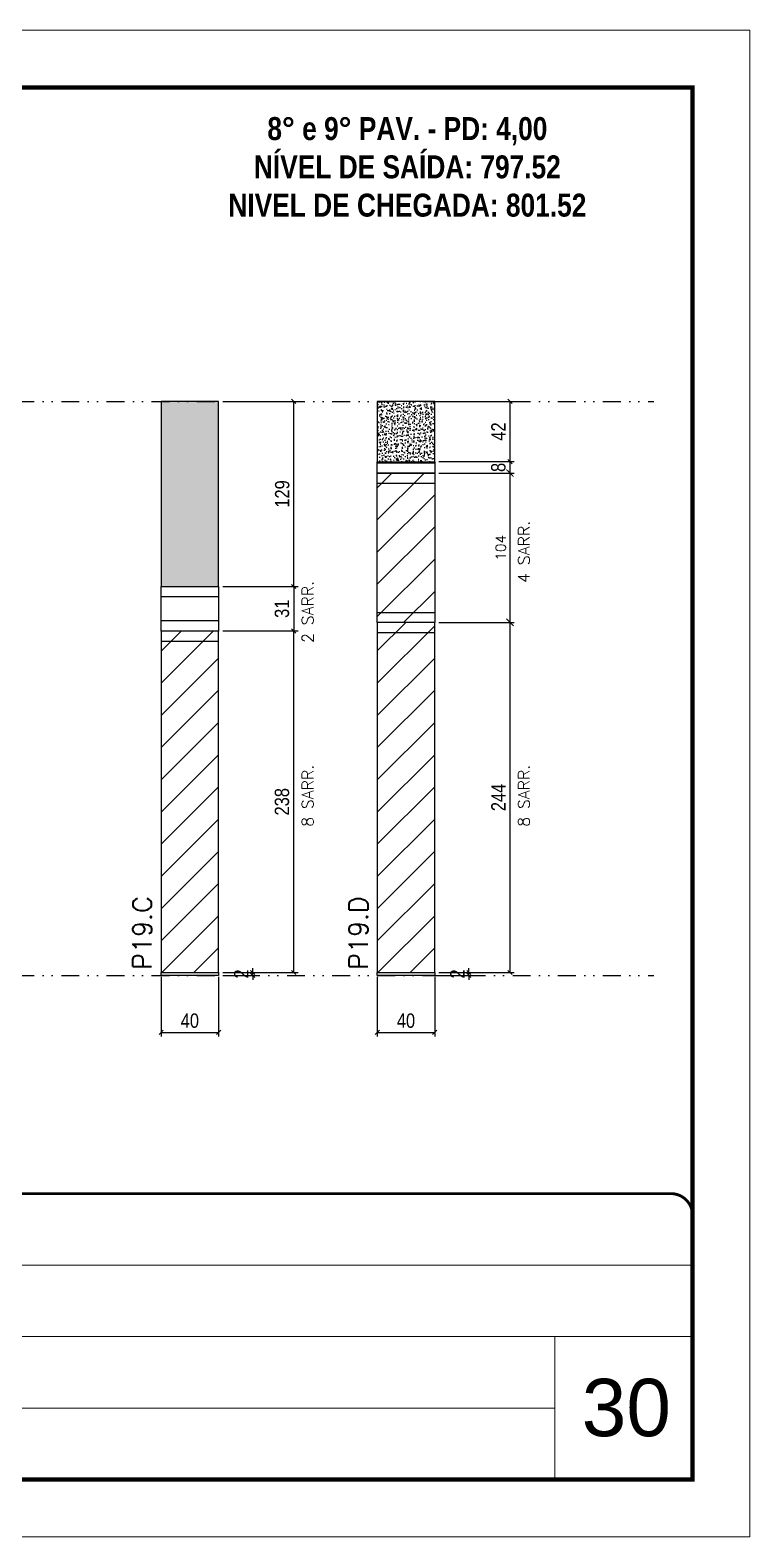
# Model space of a CAD drawing. Extents: x 28748 to 35002, y 14885 to 43501.
# Drawn here: x 31330 to 31832, y 34411 to 35461 of the extents above; entities that cross this region are included whole.
import ezdxf

# ---------------------------------------------------------------- set-up
doc = ezdxf.new("R2010")
doc.units = 0
for name, pattern in [('CONTINUO', [0]), ('DASHED', [0.75, 0.5, -0.25]), ('DIVIDE2', [0.625, 0.25, -0.125, 0, -0.125, 0, -0.125])]:
    doc.linetypes.add(name, pattern=pattern)
for name, color, linetype, lineweight in [('CARIMBO', 255, 'Continuous', 9), ('Folhas', 255, 'Continuous', 9), ('Hachura', 251, 'Continuous', 9), ('SARRAFO DE PRESSAO', 251, 'DASHED', 9), ('Texto Seção', 7, 'Continuous', 15)]:
    doc.layers.add(name, color=color, linetype=linetype, lineweight=lineweight)
for name, color, linetype in [('COTA', 241, 'Continuous'), ('NOMENCLATURA', 7, 'Continuous'), ('Nível', 160, 'Continuous'), ('Painéis', 200, 'Continuous'), ('SARR_2.2x7', 40, 'Continuous')]:
    doc.layers.add(name, color=color, linetype=linetype)
doc.styles.add('ARIAL', font='arial.ttf')
doc.styles.add('COTA TECNICA', font='techl___.ttf', dxfattribs={"height": 10})
doc.styles.add('COTA TECNICA-50', font='techl___.ttf', dxfattribs={"height": 10})
doc.styles.add('REGUA-120', font='ROMANS.shx', dxfattribs={"height": 15})
doc.styles.add('ROMANC', font='techb___.ttf', dxfattribs={"height": 2.5})
doc.styles.add('ROMANS', font='romans.shx')
doc.dimstyles.new('COTA PAINEL-50', dxfattribs={"dimtxt": 10, "dimasz": 3, "dimexe": 3, "dimexo": 3, "dimgap": 3, "dimtad": 1, "dimdec": 1, "dimzin": 12, "dimdsep": 46, "dimtxsty": 'COTA TECNICA-50', "dimblk1": 'OBLIQUE', "dimblk2": 'OBLIQUE', "dimsah": 1, "dimcen": 0.9, "dimclrd": 4, "dimclre": 4, "dimclrt": 240, "dimadec": 1, "dimazin": 3, "dimtfac": 1, "dimtdec": 1, "dimtmove": 0, "dimatfit": 3, "dimfxl": 1, "dimtolj": 1, "dimtzin": 12, "dimarcsym": 0})
doc.dimstyles.new('Cota Paínel', dxfattribs={"dimtxt": 7, "dimasz": 5, "dimexe": 3, "dimexo": 3, "dimgap": 3, "dimtad": 1, "dimdec": 1, "dimzin": 12, "dimdsep": 46, "dimtxsty": 'ROMANS', "dimblk": 'ARCHTICK', "dimcen": 0, "dimclrd": 4, "dimclre": 4, "dimclrt": 1, "dimadec": 1, "dimazin": 3, "dimtfac": 1, "dimtdec": 1, "dimtmove": 0, "dimatfit": 3, "dimldrblk": 'OBLIQUE', "dimfxl": 1, "dimtolj": 1, "dimtzin": 12, "dimarcsym": 0})
doc.dimstyles.new('PAINEL', dxfattribs={"dimtxt": 10, "dimasz": 3, "dimexe": 3, "dimexo": 3, "dimgap": 3, "dimtad": 1, "dimdec": 1, "dimzin": 12, "dimdsep": 46, "dimtxsty": 'COTA TECNICA', "dimblk1": 'OBLIQUE', "dimblk2": 'OBLIQUE', "dimsah": 1, "dimcen": 0.9, "dimclrd": 4, "dimclre": 4, "dimclrt": 240, "dimadec": 1, "dimazin": 3, "dimtfac": 1, "dimtdec": 1, "dimtmove": 0, "dimatfit": 3, "dimfxl": 1, "dimtolj": 1, "dimtzin": 12, "dimarcsym": 0})

# ---------------------------------------------------------------- blocks, each defined once
blk = doc.blocks.new('9999999999')
at = {"color": 30, "linetype": 'CONTINUO'}
for p, q in [((98564.6, 34379.6), (99584, 34379.6)), ((98564.6, 34329.8), (99488, 34329.8)), ((99584, 34329.8), (99488, 34329.8)), ((99488, 34329.8), (99488, 34230.2)), ((98564.6, 34280), (99488, 34280))]:
    blk.add_line(p, q, dxfattribs=at)
at = {"color": 30, "linetype": 'CONTINUO', "const_width": 2}
blk.add_lwpolyline([(99584, 34230.2), (99584, 34414.4, 0.414214), (99569, 34429.4), (98229, 34429.4, 0.414214), (98214, 34414.4), (98214, 34245.2, 0.414214), (98229, 34230.2), (99584, 34230.2)], format="xyb", dxfattribs=at)
at = {"layer": 'Folhas'}
blk.add_lwpolyline([(98139, 34190.2), (99624, 34190.2), (99624, 35240.2), (98139, 35240.2)], close=True, dxfattribs=at)
at = {"layer": 'Folhas', "color": 30, "const_width": 3}
blk.add_lwpolyline([(98214, 34230.2), (99584, 34230.2), (99584, 35200.2), (98214, 35200.2)], close=True, dxfattribs=at)
blk = doc.blocks.new('_Oblique')
at = {"color": 0, "linetype": 'ByBlock', "lineweight": -2}
blk.add_line((-0.5, -0.5), (0.5, 0.5), dxfattribs=at)
blk = doc.blocks.new('*D644')
at = {"layer": 'COTA', "color": 4, "lineweight": -2, "transparency": 16777216}
for p, q in [((31464.6, 35042), (31517, 35042)), ((31514, 34804), (31514, 35042)), ((31464.6, 34804), (31517, 34804))]:
    blk.add_line(p, q, dxfattribs=at)
at = {"layer": 'Defpoints', "color": 0, "transparency": 16777216}
for p in [(31461.6, 35042), (31514, 35042), (31461.6, 34804)]:
    blk.add_point(p, dxfattribs=at)
at = {"layer": 'COTA', "color": 4, "lineweight": -2, "transparency": 16777216, "xscale": 3, "yscale": 3, "zscale": 3}
for p, rotation in [((31514, 35042), 90), ((31514, 34804), 270)]:
    blk.add_blockref('_Oblique', p, dxfattribs=dict(at, rotation=rotation))
at = {"layer": 'COTA', "color": 240, "transparency": 16777216, "insert": (31505.8, 34923), "char_height": 10, "attachment_point": 5, "rotation": 90, "style": 'COTA TECNICA'}
blk.add_mtext('\\A1;238', dxfattribs=at)
blk = doc.blocks.new('*D645')
at = {"layer": 'COTA', "color": 4, "lineweight": -2, "transparency": 16777216}
for p, q in [((31421.6, 34801), (31421.6, 34759.3)), ((31461.6, 34801), (31461.6, 34759.3)), ((31421.6, 34762.3), (31461.6, 34762.3))]:
    blk.add_line(p, q, dxfattribs=at)
at = {"layer": 'Defpoints', "color": 0, "transparency": 16777216}
for p in [(31421.6, 34804), (31461.6, 34804), (31461.6, 34762.3)]:
    blk.add_point(p, dxfattribs=at)
at = {"layer": 'COTA', "color": 4, "lineweight": -2, "transparency": 16777216, "xscale": 3, "yscale": 3, "zscale": 3, "rotation": 180}
blk.add_blockref('_Oblique', (31421.6, 34762.3), dxfattribs=at)
at = {"layer": 'COTA', "color": 4, "lineweight": -2, "transparency": 16777216, "xscale": 3, "yscale": 3, "zscale": 3}
blk.add_blockref('_Oblique', (31461.6, 34762.3), dxfattribs=at)
at = {"layer": 'COTA', "color": 240, "transparency": 16777216, "insert": (31441.6, 34770.4), "char_height": 10, "attachment_point": 5, "style": 'COTA TECNICA'}
blk.add_mtext('\\A1;40', dxfattribs=at)
blk = doc.blocks.new('*D646')
at = {"layer": 'COTA', "color": 4, "lineweight": -2, "transparency": 16777216}
for p, q in [((31464.6, 34804), (31488.4, 34804)), ((31464.6, 34802), (31488.4, 34802)), ((31485.4, 34804), (31485.4, 34807)), ((31485.4, 34802), (31485.4, 34804)), ((31485.4, 34802), (31485.4, 34799))]:
    blk.add_line(p, q, dxfattribs=at)
at = {"layer": 'Defpoints', "color": 0, "transparency": 16777216}
for p in [(31461.6, 34804), (31461.6, 34802), (31485.4, 34804)]:
    blk.add_point(p, dxfattribs=at)
at = {"layer": 'COTA', "color": 4, "lineweight": -2, "transparency": 16777216, "xscale": 3, "yscale": 3, "zscale": 3}
for p, rotation in [((31485.4, 34804), 270), ((31485.4, 34802), 90)]:
    blk.add_blockref('_Oblique', p, dxfattribs=dict(at, rotation=rotation))
at = {"layer": 'COTA', "color": 240, "transparency": 16777216, "insert": (31477.4, 34803), "char_height": 10, "attachment_point": 5, "rotation": 90, "style": 'COTA TECNICA-50'}
blk.add_mtext('\\A1;2', dxfattribs=at)
blk = doc.blocks.new('*D736')
at = {"layer": 'COTA', "color": 4, "lineweight": -2, "transparency": 16777216}
for p, q in [((31464.6, 35202), (31517, 35202)), ((31514, 35073), (31514, 35202)), ((31464.6, 35073), (31517, 35073))]:
    blk.add_line(p, q, dxfattribs=at)
at = {"layer": 'Defpoints', "color": 0, "transparency": 16777216}
for p in [(31461.6, 35202), (31514, 35202), (31461.6, 35073)]:
    blk.add_point(p, dxfattribs=at)
at = {"layer": 'COTA', "color": 4, "lineweight": -2, "transparency": 16777216, "xscale": 3, "yscale": 3, "zscale": 3}
for p, rotation in [((31514, 35202), 90), ((31514, 35073), 270)]:
    blk.add_blockref('_Oblique', p, dxfattribs=dict(at, rotation=rotation))
at = {"layer": 'COTA', "color": 240, "transparency": 16777216, "insert": (31506, 35137.5), "char_height": 10, "attachment_point": 5, "rotation": 90, "style": 'COTA TECNICA'}
blk.add_mtext('\\A1;129', dxfattribs=at)
blk = doc.blocks.new('*D737')
at = {"layer": 'COTA', "color": 4, "lineweight": -2, "transparency": 16777216}
for p, q in [((31615.2, 35048), (31667.7, 35048)), ((31664.7, 34804), (31664.7, 35048)), ((31615.2, 34804), (31667.7, 34804))]:
    blk.add_line(p, q, dxfattribs=at)
at = {"layer": 'Defpoints', "color": 0, "transparency": 16777216}
for p in [(31612.2, 35048), (31664.7, 35048), (31612.2, 34804)]:
    blk.add_point(p, dxfattribs=at)
at = {"layer": 'COTA', "color": 4, "lineweight": -2, "transparency": 16777216, "xscale": 3, "yscale": 3, "zscale": 3}
for p, rotation in [((31664.7, 35048), 90), ((31664.7, 34804), 270)]:
    blk.add_blockref('_Oblique', p, dxfattribs=dict(at, rotation=rotation))
at = {"layer": 'COTA', "color": 240, "transparency": 16777216, "insert": (31656.6, 34926), "char_height": 10, "attachment_point": 5, "rotation": 90, "style": 'COTA TECNICA'}
blk.add_mtext('\\A1;244', dxfattribs=at)
blk = doc.blocks.new('*D738')
at = {"layer": 'COTA', "color": 4, "lineweight": -2, "transparency": 16777216}
for p, q in [((31572.2, 34801), (31572.2, 34759.3)), ((31612.2, 34801), (31612.2, 34759.3)), ((31572.2, 34762.3), (31612.2, 34762.3))]:
    blk.add_line(p, q, dxfattribs=at)
at = {"layer": 'Defpoints', "color": 0, "transparency": 16777216}
for p in [(31572.2, 34804), (31612.2, 34804), (31612.2, 34762.3)]:
    blk.add_point(p, dxfattribs=at)
at = {"layer": 'COTA', "color": 4, "lineweight": -2, "transparency": 16777216, "xscale": 3, "yscale": 3, "zscale": 3, "rotation": 180}
blk.add_blockref('_Oblique', (31572.2, 34762.3), dxfattribs=at)
at = {"layer": 'COTA', "color": 4, "lineweight": -2, "transparency": 16777216, "xscale": 3, "yscale": 3, "zscale": 3}
blk.add_blockref('_Oblique', (31612.2, 34762.3), dxfattribs=at)
at = {"layer": 'COTA', "color": 240, "transparency": 16777216, "insert": (31592.2, 34770.4), "char_height": 10, "attachment_point": 5, "style": 'COTA TECNICA'}
blk.add_mtext('\\A1;40', dxfattribs=at)
blk = doc.blocks.new('*D739')
at = {"layer": 'COTA', "color": 4, "lineweight": -2, "transparency": 16777216}
for p, q in [((31615.2, 34804), (31639, 34804)), ((31615.2, 34802), (31639, 34802)), ((31636, 34804), (31636, 34807)), ((31636, 34802), (31636, 34804)), ((31636, 34802), (31636, 34799))]:
    blk.add_line(p, q, dxfattribs=at)
at = {"layer": 'Defpoints', "color": 0, "transparency": 16777216}
for p in [(31612.2, 34804), (31612.2, 34802), (31636, 34804)]:
    blk.add_point(p, dxfattribs=at)
at = {"layer": 'COTA', "color": 4, "lineweight": -2, "transparency": 16777216, "xscale": 3, "yscale": 3, "zscale": 3}
for p, rotation in [((31636, 34804), 270), ((31636, 34802), 90)]:
    blk.add_blockref('_Oblique', p, dxfattribs=dict(at, rotation=rotation))
at = {"layer": 'COTA', "color": 240, "transparency": 16777216, "insert": (31628, 34803), "char_height": 10, "attachment_point": 5, "rotation": 90, "style": 'COTA TECNICA-50'}
blk.add_mtext('\\A1;2', dxfattribs=at)
blk = doc.blocks.new('*D740')
at = {"layer": 'COTA', "color": 4, "lineweight": -2, "transparency": 16777216}
for p, q in [((31615.2, 35202), (31667.7, 35202)), ((31664.7, 35160), (31664.7, 35202)), ((31615.2, 35160), (31667.7, 35160))]:
    blk.add_line(p, q, dxfattribs=at)
at = {"layer": 'Defpoints', "color": 0, "transparency": 16777216}
for p in [(31612.2, 35202), (31664.7, 35202), (31612.2, 35160)]:
    blk.add_point(p, dxfattribs=at)
at = {"layer": 'COTA', "color": 4, "lineweight": -2, "transparency": 16777216, "xscale": 3, "yscale": 3, "zscale": 3}
for p, rotation in [((31664.7, 35202), 90), ((31664.7, 35160), 270)]:
    blk.add_blockref('_Oblique', p, dxfattribs=dict(at, rotation=rotation))
at = {"layer": 'COTA', "color": 240, "transparency": 16777216, "insert": (31656.6, 35181), "char_height": 10, "attachment_point": 5, "rotation": 90, "style": 'COTA TECNICA'}
blk.add_mtext('\\A1;42', dxfattribs=at)
blk = doc.blocks.new('_ArchTick')
at = {"color": 0, "linetype": 'ByBlock', "const_width": 0.15}
blk.add_lwpolyline([(-0.5, -0.5), (0.5, 0.5)], dxfattribs=at)
blk = doc.blocks.new('*D1646')
at = {"layer": 'COTA', "color": 4, "lineweight": -2, "transparency": 16777216}
for p, q in [((31615.2, 35152), (31667.7, 35152)), ((31664.7, 35048), (31664.7, 35152)), ((31615.2, 35048), (31667.7, 35048))]:
    blk.add_line(p, q, dxfattribs=at)
at = {"layer": 'Defpoints', "color": 0, "transparency": 16777216}
for p in [(31612.2, 35152), (31664.7, 35152), (31612.2, 35048)]:
    blk.add_point(p, dxfattribs=at)
at = {"layer": 'COTA', "color": 4, "lineweight": -2, "transparency": 16777216, "xscale": 5, "yscale": 5, "zscale": 5}
for p, rotation in [((31664.7, 35152), 90), ((31664.7, 35048), 270)]:
    blk.add_blockref('_ArchTick', p, dxfattribs=dict(at, rotation=rotation))
at = {"layer": 'COTA', "color": 1, "transparency": 16777216, "insert": (31658.2, 35100), "char_height": 7, "attachment_point": 5, "rotation": 90, "style": 'ROMANS'}
blk.add_mtext('\\A1;104', dxfattribs=at)
blk = doc.blocks.new('*D2423')
at = {"layer": 'COTA', "color": 4, "lineweight": -2, "transparency": 16777216}
for p, q in [((31464.6, 35073), (31517, 35073)), ((31514, 35073), (31514, 35042)), ((31464.6, 35042), (31517, 35042))]:
    blk.add_line(p, q, dxfattribs=at)
at = {"layer": 'Defpoints', "color": 0, "transparency": 16777216}
for p in [(31461.6, 35073), (31461.6, 35042), (31514, 35042)]:
    blk.add_point(p, dxfattribs=at)
at = {"layer": 'COTA', "color": 4, "lineweight": -2, "transparency": 16777216, "xscale": 3, "yscale": 3, "zscale": 3}
for p, rotation in [((31514, 35073), 90), ((31514, 35042), 270)]:
    blk.add_blockref('_Oblique', p, dxfattribs=dict(at, rotation=rotation))
at = {"layer": 'COTA', "color": 240, "transparency": 16777216, "insert": (31505.8, 35057.5), "char_height": 10, "attachment_point": 5, "rotation": 90, "style": 'COTA TECNICA'}
blk.add_mtext('\\A1;31', dxfattribs=at)
blk = doc.blocks.new('*D2584')
at = {"layer": 'COTA', "color": 4, "lineweight": -2, "transparency": 16777216}
for p, q in [((31615.2, 35160), (31667.7, 35160)), ((31664.7, 35152), (31664.7, 35160)), ((31615.2, 35152), (31667.7, 35152))]:
    blk.add_line(p, q, dxfattribs=at)
at = {"layer": 'Defpoints', "color": 0, "transparency": 16777216}
for p in [(31612.2, 35160), (31664.7, 35160), (31612.2, 35152)]:
    blk.add_point(p, dxfattribs=at)
at = {"layer": 'COTA', "color": 4, "lineweight": -2, "transparency": 16777216, "xscale": 3, "yscale": 3, "zscale": 3}
for p, rotation in [((31664.7, 35160), 90), ((31664.7, 35152), 270)]:
    blk.add_blockref('_Oblique', p, dxfattribs=dict(at, rotation=rotation))
at = {"layer": 'COTA', "color": 240, "transparency": 16777216, "insert": (31656.6, 35156), "char_height": 10, "attachment_point": 5, "rotation": 90, "style": 'COTA TECNICA'}
blk.add_mtext('\\A1;8', dxfattribs=at)

msp = doc.modelspace()

# ---------------------------------------------------------------- hatches: boundary and pattern name
at = {"layer": 'COTA', "linetype": 'ByBlock'}
h = msp.add_hatch(dxfattribs=at)
h.set_pattern_fill('AR-CONC', color=256, scale=0.03)
h.set_pattern_definition([(50, (-100192.4667, 8290.739), (5.46554007, -0.47817257), [0.5715, -6.2865]), (355, (-100192.4667, 8290.739), (-1.05730264, 5.73170536), [0.4572, -5.02921753]), (100.4514447, (-100192.011, 8290.6994), (4.40823741, 5.25353256), [0.48570026, -5.34270734]), (46.1842, (-100192.4667, 8292.263), (8.13237123, -1.26126984), [0.85725, -9.42975]), (96.6355576, (-100191.789, 8292.158), (7.122124, 7.42278374), [0.7285507, -8.01406824]), (351.184151, (-100192.467, 8292.263), (7.122124, 7.42278374), [0.685799, -7.54379196]), (21, (-100191.7047, 8291.882), (4.54843174, -3.06795595), [0.5715, -6.2865]), (326, (-100191.7047, 8291.882), (1.85406085, 5.52563898), [0.4572, -5.0292]), (71.451445, (-100191.3256, 8291.6265), (6.40249258, 2.45768307), [0.48570026, -5.34269813]), (37.5, (-100192.4667, 8290.7392), (0.092658098, 2.536651166), [0, -4.96824, 0, -5.1054, 0, -5.04825]), (7.5, (-100192.4667, 8290.7392), (2.004589875, 3.005417245), [0, -2.91084, 0, -4.85394, 0, -1.92405]), (327.5, (-100194.166, 8290.7392), (4.067717855, -0.17186232), [0, -1.905, 0, -5.9436, 0, -7.8867]), (317.5, (-100194.928, 8290.7392), (4.44387544, 0.76279473), [0, -2.4765, 0, -3.94716, 0, -5.6007])])
h.paths.add_polyline_path([(31421.56, 35072.98), (31461.56, 35072.98), (31461.56, 35202), (31421.56, 35202)])
h = msp.add_hatch(dxfattribs=at)
h.set_pattern_fill('AR-CONC', color=256, scale=0.03)
h.set_pattern_definition([(50, (-100041.814, 8324.739), (5.46554007, -0.47817257), [0.5715, -6.2865]), (355, (-100041.814, 8324.739), (-1.05730264, 5.73170536), [0.4572, -5.02921753]), (100.4514447, (-100041.3585, 8324.6994), (4.40823741, 5.25353256), [0.48570026, -5.34270734]), (46.1842, (-100041.814, 8326.263), (8.13237123, -1.26126984), [0.85725, -9.42975]), (96.6355576, (-100041.136, 8326.158), (7.122124, 7.42278374), [0.7285507, -8.01406824]), (351.184151, (-100041.814, 8326.263), (7.122124, 7.42278374), [0.685799, -7.54379196]), (21, (-100041.052, 8325.882), (4.54843174, -3.06795595), [0.5715, -6.2865]), (326, (-100041.052, 8325.882), (1.85406085, 5.52563898), [0.4572, -5.0292]), (71.451445, (-100040.673, 8325.6265), (6.40249258, 2.45768307), [0.48570026, -5.34269813]), (37.5, (-100041.814, 8324.7392), (0.092658098, 2.536651166), [0, -4.96824, 0, -5.1054, 0, -5.04825]), (7.5, (-100041.814, 8324.7392), (2.004589875, 3.005417245), [0, -2.91084, 0, -4.85394, 0, -1.92405]), (327.5, (-100043.5132, 8324.7392), (4.067717855, -0.17186232), [0, -1.905, 0, -5.9436, 0, -7.8867]), (317.5, (-100044.2752, 8324.7392), (4.44387544, 0.76279473), [0, -2.4765, 0, -3.94716, 0, -5.6007])])
h.paths.add_polyline_path([(31572.22, 35159.98), (31612.22, 35159.98), (31612.22, 35202), (31572.22, 35202)])
at = {"layer": 'Hachura'}
h = msp.add_hatch(dxfattribs=at)
h.set_pattern_fill('ANSI31', color=256, scale=5)
h.paths.add_polyline_path([(31612.22, 35151.98), (31572.22, 35151.98), (31572.22, 35047.98), (31612.22, 35047.98)])
at = {"layer": 'Hachura', "linetype": 'ByBlock'}
h = msp.add_hatch(dxfattribs=at)
h.set_pattern_fill('ANSI31', color=256, scale=5)
h.set_pattern_definition([(45, (28274.575, 35518.069), (-11.22532, 11.22532), [])])
h.paths.add_polyline_path([(31461.56, 35041.98), (31421.56, 35041.98), (31421.56, 34804), (31461.56, 34804)])
h = msp.add_hatch(dxfattribs=at)
h.set_pattern_fill('ANSI31', color=256, scale=5)
h.set_pattern_definition([(45, (28425.228, 35518.069), (-11.22532, 11.22532), [])])
h.paths.add_polyline_path([(31612.22, 35047.98), (31572.22, 35047.98), (31572.22, 34804), (31612.22, 34804)])

# ---------------------------------------------------------------- linework, layer by layer
at = {"layer": 'COTA', "linetype": 'ByBlock'}
for points in [[(31421.56, 35072.98), (31461.56, 35072.98), (31461.56, 35202), (31421.56, 35202)], [(31572.22, 35159.98), (31612.22, 35159.98), (31612.22, 35202), (31572.22, 35202)]]:
    msp.add_lwpolyline(points, close=True, dxfattribs=at)
at = {"layer": 'Nível', "color": 4, "linetype": 'DIVIDE2', "ltscale": 50}
for p, q in [((30754.5, 35202), (31764.84, 35202)), ((30754.5, 34802), (31764.84, 34802))]:
    msp.add_line(p, q, dxfattribs=at)
at = {"layer": 'Painéis'}
for p, q in [((31572.22, 35151.98), (31572.22, 35159.98)), ((31572.22, 35159.98), (31612.22, 35159.98)), ((31612.22, 35159.98), (31612.22, 35151.98)), ((31612.22, 35151.98), (31572.22, 35151.98)), ((31421.56, 35072.98), (31461.56, 35072.98)), ((31421.56, 35041.98), (31421.56, 35072.98)), ((31461.56, 35072.98), (31461.56, 35041.98)), ((31461.56, 35041.98), (31421.56, 35041.98)), ((31421.56, 34804), (31461.56, 34804)), ((31421.56, 34802), (31421.56, 34804)), ((31461.56, 34802), (31421.56, 34802)), ((31461.56, 34804), (31461.56, 34802)), ((31572.22, 34804), (31612.22, 34804)), ((31572.22, 34802), (31572.22, 34804)), ((31612.22, 34802), (31572.22, 34802)), ((31612.22, 34804), (31612.22, 34802))]:
    msp.add_line(p, q, dxfattribs=at)
for points in [[(31572.22, 35151.98), (31612.22, 35151.98), (31612.22, 35047.98), (31572.22, 35047.98)], [(31421.56, 34804), (31461.56, 34804), (31461.56, 35041.98), (31421.56, 35041.98)], [(31572.22, 34804), (31612.22, 34804), (31612.22, 35047.98), (31572.22, 35047.98)]]:
    msp.add_lwpolyline(points, close=True, dxfattribs=at)
at = {"layer": 'SARR_2.2x7'}
for p, q in [((31612.22, 35158.98), (31572.22, 35158.98)), ((31572.22, 35144.98), (31612.22, 35144.98)), ((31421.56, 35065.98), (31461.56, 35065.98)), ((31572.22, 35054.98), (31612.22, 35054.98)), ((31461.56, 35048.98), (31421.56, 35048.98)), ((31572.22, 35040.98), (31612.22, 35040.98)), ((31421.56, 35034.98), (31461.56, 35034.98))]:
    msp.add_line(p, q, dxfattribs=at)

# ---------------------------------------------------------------- block references
at = {"layer": 'SARRAFO DE PRESSAO', "color": 6, "linetype": 'ByBlock'}
msp.add_blockref('9999999999', (-67792.14, 220.51), dxfattribs=at)

# ---------------------------------------------------------------- texts
at = {"layer": 'CARIMBO', "style": 'ARIAL'}
msp.add_text('30', height=40, dxfattribs=at).set_placement((31714.7, 34480.86))
at = {"layer": 'NOMENCLATURA', "color": 2, "insert": (31593.17, 35426.78), "char_height": 16, "attachment_point": 2, "style": 'ROMANC'}
msp.add_mtext_dynamic_manual_height_columns('\\P8° e 9° PAV. - PD: 4,00\\PNÍVEL DE SAÍDA: 797.52\\PNIVEL DE CHEGADA: 801.52', width=300.2766, gutter_width=1, heights=[0], dxfattribs=at)
at = {"layer": 'Texto Seção', "linetype": 'Continuous', "style": 'ROMANS'}
for s, p in [('4 SARR.', (31678.38, 35075.54)), ('2 SARR.', (31527.73, 35033.67)), ('8 SARR.', (31527.73, 34905.56)), ('8 SARR.', (31678.38, 34905.56))]:
    msp.add_text(s, height=8, rotation=90, dxfattribs=at).set_placement(p)
at = {"layer": 'Texto Seção', "char_height": 13, "width": 285.3299, "attachment_point": 7, "rotation": 90, "style": 'REGUA-120'}
for s, insert in [('P19.C', (31414.91, 34805.93)), ('P19.D', (31565.56, 34805.93))]:
    msp.add_mtext(s, dxfattribs=dict(at, insert=insert))

# ---------------------------------------------------------------- dimensions: what is measured, and where the dimension line sits
at = {"layer": 'COTA'}
for base, p1, p2, picture, middle in [((31514.05, 35202), (31461.56, 35072.98), (31461.56, 35202), '*D736', (31505.96, 35137.49)), ((31664.7, 35202), (31612.22, 35159.98), (31612.22, 35202), '*D740', (31656.63, 35180.99)), ((31664.7, 35047.98), (31612.22, 34804), (31612.22, 35047.98), '*D737', (31656.63, 34925.99)), ((31514.05, 35041.98), (31461.56, 34804), (31461.56, 35041.98), '*D644', (31505.81, 34922.99))]:
    dim = msp.add_linear_dim(base=base, p1=p1, p2=p2, angle=90, dimstyle='PAINEL', override={"dimarcsym": 2}, dxfattribs=at)
    dim.commit()
    dim.dimension.update_dxf_attribs({"geometry": picture, "text_midpoint": middle})
for base, p1, p2, dimstyle, picture, middle in [((31664.7, 35159.98), (31612.22, 35151.98), (31612.22, 35159.98), 'PAINEL', '*D2584', (31664.7, 35155.98)), ((31485.38, 34804), (31461.56, 34802), (31461.56, 34804), 'COTA PAINEL-50', '*D646', (31485.38, 34803)), ((31636.03, 34804), (31612.22, 34802), (31612.22, 34804), 'COTA PAINEL-50', '*D739', (31636.03, 34803))]:
    dim = msp.add_linear_dim(base=base, p1=p1, p2=p2, angle=90, dimstyle=dimstyle, dxfattribs=at)
    dim.commit()
    dim.dimension.update_dxf_attribs({"geometry": picture, "text_midpoint": middle, "dimtype": 160})
for base, p1, p2, dimstyle, picture, middle in [((31664.7, 35151.98), (31612.22, 35047.98), (31612.22, 35151.98), 'Cota Paínel', '*D1646', (31658.2, 35099.98)), ((31514.05, 35041.98), (31461.56, 35072.98), (31461.56, 35041.98), 'PAINEL', '*D2423', (31505.83, 35057.48))]:
    dim = msp.add_linear_dim(base=base, p1=p1, p2=p2, angle=90, dimstyle=dimstyle, dxfattribs=at)
    dim.commit()
    dim.dimension.update_dxf_attribs({"geometry": picture, "text_midpoint": middle})
for base, p1, p2, picture, middle in [((31461.56, 34762.27), (31421.56, 34804), (31461.56, 34804), '*D645', (31441.56, 34770.38)), ((31612.22, 34762.27), (31572.22, 34804), (31612.22, 34804), '*D738', (31592.22, 34770.38))]:
    dim = msp.add_linear_dim(base=base, p1=p1, p2=p2, dimstyle='PAINEL', override={"dimarcsym": 2}, dxfattribs=at)
    dim.commit()
    dim.dimension.update_dxf_attribs({"geometry": picture, "text_midpoint": middle})

doc.saveas('drawing.dxf')
